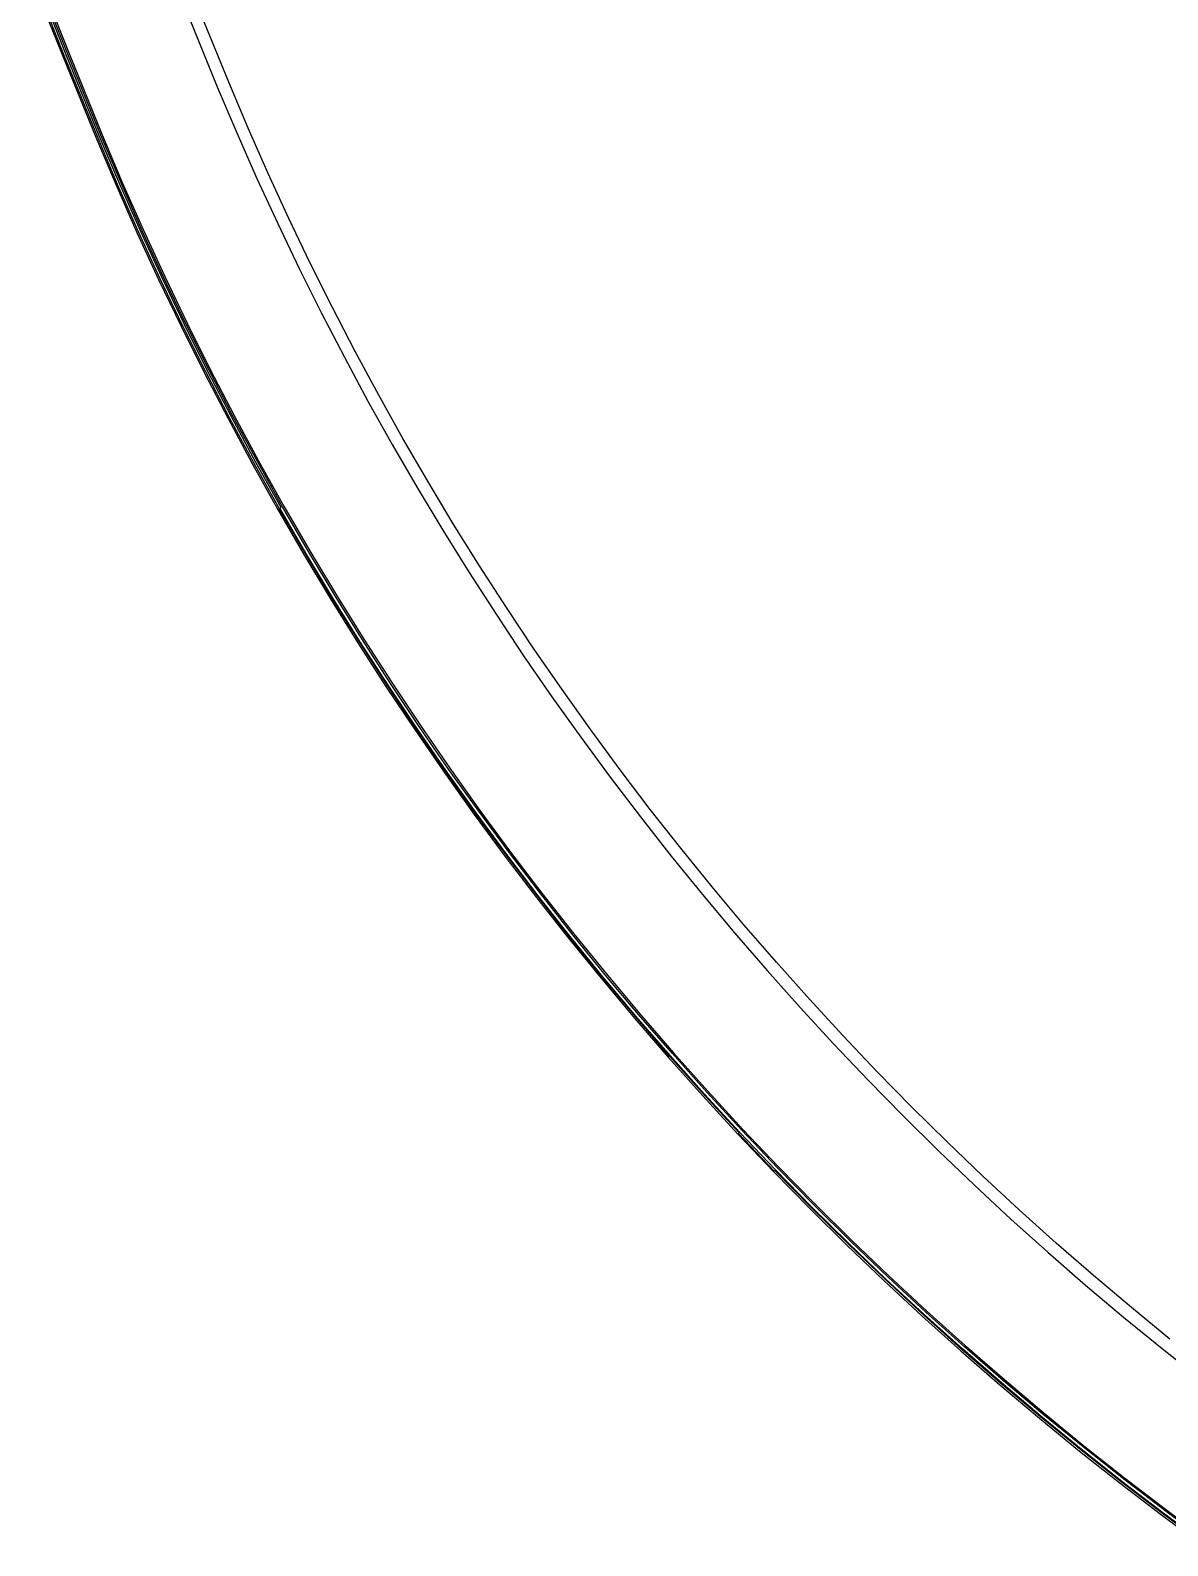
# Model space of a CAD drawing. Header units: millimetres. Extents: x 188.6 to 263.2, y 40.1 to 120.1.
# Drawn here: x 251.9413 to 252.0006, y 57.1333 to 57.2124 of the extents above; entities that cross this region are included whole.
import ezdxf

# ---------------------------------------------------------------- set-up
doc = ezdxf.new("R2010")
doc.units = ezdxf.units.MM
doc.layers.add('ARQ', color=8, linetype='Continuous')

# ---------------------------------------------------------------- blocks, each defined once
blk = doc.blocks.new('arq-3pav')
at = {"layer": 'ARQ'}
for p, q in [((46.932863, 16.95849), (46.934553, 16.954235)), ((46.934636, 16.954269), (46.932946, 16.958523)), ((46.934738, 16.954309), (46.933048, 16.958563)), ((46.934819, 16.954342), (46.93313, 16.958595)), ((46.933196, 16.958621), (46.934885, 16.954369)), ((46.943217, 16.952878), (46.94152, 16.957039)), ((46.940923, 16.956799), (46.942623, 16.952631)), ((46.934553, 16.954235), (46.936282, 16.949997)), ((46.936364, 16.950031), (46.934636, 16.954269)), ((46.936465, 16.950073), (46.934738, 16.954309)), ((46.936546, 16.950106), (46.934819, 16.954342)), ((46.934885, 16.954369), (46.936612, 16.950134)), ((46.944231, 16.950483), (46.943217, 16.952878)), ((46.942623, 16.952631), (46.94364, 16.950228)), ((46.945275, 16.948114), (46.944231, 16.950483)), ((46.936282, 16.949997), (46.937337, 16.947505)), ((46.937419, 16.94754), (46.936364, 16.950031)), ((46.937519, 16.947583), (46.936465, 16.950073)), ((46.937599, 16.947618), (46.936546, 16.950106)), ((46.936612, 16.950134), (46.937665, 16.947646)), ((46.94364, 16.950228), (46.944689, 16.94785)), ((46.946357, 16.945765), (46.945275, 16.948114)), ((46.937337, 16.947505), (46.938428, 16.945029)), ((46.938509, 16.945066), (46.937419, 16.94754)), ((46.938609, 16.945111), (46.937519, 16.947583)), ((46.938689, 16.945147), (46.937599, 16.947618)), ((46.937665, 16.947646), (46.938754, 16.945176)), ((46.944689, 16.94785), (46.945774, 16.945491)), ((46.947477, 16.943429), (46.946357, 16.945765)), ((46.938428, 16.945029), (46.939559, 16.942571)), ((46.93964, 16.942609), (46.938509, 16.945066)), ((46.939739, 16.942656), (46.938609, 16.945111)), ((46.939818, 16.942693), (46.938689, 16.945147)), ((46.938754, 16.945176), (46.939883, 16.942723)), ((46.945774, 16.945491), (46.946898, 16.943147)), ((46.94863, 16.941114), (46.947477, 16.943429)), ((46.939559, 16.942571), (46.940729, 16.940132)), ((46.940809, 16.940171), (46.93964, 16.942609)), ((46.940907, 16.940219), (46.939739, 16.942656)), ((46.940986, 16.940257), (46.939818, 16.942693)), ((46.939883, 16.942723), (46.94105, 16.940289)), ((46.946898, 16.943147), (46.948056, 16.940822)), ((46.949821, 16.938818), (46.94863, 16.941114)), ((46.942112, 16.9378), (46.940907, 16.940219)), ((46.94219, 16.93784), (46.940986, 16.940257)), ((46.94105, 16.940289), (46.942254, 16.937872)), ((46.948056, 16.940822), (46.949252, 16.938517)), ((46.940729, 16.940132), (46.941935, 16.93771)), ((46.942015, 16.937751), (46.940809, 16.940171)), ((46.951049, 16.936537), (46.949821, 16.938818)), ((46.943434, 16.935442), (46.94219, 16.93784)), ((46.942254, 16.937872), (46.943497, 16.935475)), ((46.949252, 16.938517), (46.950485, 16.936227)), ((46.941935, 16.93771), (46.943181, 16.935308)), ((46.94326, 16.93535), (46.942015, 16.937751)), ((46.943357, 16.935401), (46.942112, 16.9378)), ((46.95231, 16.934278), (46.951049, 16.936537)), ((46.943497, 16.935475), (46.944777, 16.933098)), ((46.950485, 16.936227), (46.951751, 16.93396)), ((46.943181, 16.935308), (46.944464, 16.932926)), ((46.944542, 16.932969), (46.94326, 16.93535)), ((46.944638, 16.933021), (46.943357, 16.935401)), ((46.944715, 16.933063), (46.943434, 16.935442)), ((46.951751, 16.93396), (46.953055, 16.931711)), ((46.953609, 16.932038), (46.95231, 16.934278)), ((46.944777, 16.933098), (46.946094, 16.930741)), ((46.944464, 16.932926), (46.945783, 16.930564)), ((46.94586, 16.930608), (46.944542, 16.932969)), ((46.945955, 16.930662), (46.944638, 16.933021)), ((46.946031, 16.930705), (46.944715, 16.933063)), ((46.953055, 16.931711), (46.954391, 16.929484)), ((46.95494, 16.92982), (46.953609, 16.932038)), ((46.947386, 16.928368), (46.946031, 16.930705)), ((46.946094, 16.930741), (46.947448, 16.928404)), ((46.945783, 16.930564), (46.94714, 16.928223)), ((46.947217, 16.928268), (46.94586, 16.930608)), ((46.945893, 16.930627), (46.945955, 16.930662)), ((46.947249, 16.928287), (46.945893, 16.930627)), ((46.954391, 16.929484), (46.955763, 16.927278)), ((46.956307, 16.927623), (46.95494, 16.92982)), ((46.948776, 16.926053), (46.947386, 16.928368)), ((46.947448, 16.928404), (46.948837, 16.92609)), ((46.94714, 16.928223), (46.948531, 16.925903)), ((46.948608, 16.92595), (46.947217, 16.928268)), ((46.94864, 16.92597), (46.947249, 16.928287)), ((46.957708, 16.925446), (46.956307, 16.927623)), ((46.955763, 16.927278), (46.95717, 16.925094)), ((46.950069, 16.923674), (46.94864, 16.92597)), ((46.950203, 16.923759), (46.948776, 16.926053)), ((46.948837, 16.92609), (46.950263, 16.923797)), ((46.948531, 16.925903), (46.949961, 16.923606)), ((46.950037, 16.923654), (46.948608, 16.92595)), ((46.959142, 16.923295), (46.957708, 16.925446)), ((46.95717, 16.925094), (46.958609, 16.922934)), ((46.949961, 16.923606), (46.951425, 16.921331)), ((46.9515, 16.92138), (46.950037, 16.923654)), ((46.951532, 16.921401), (46.950069, 16.923674)), ((46.951665, 16.921488), (46.950203, 16.923759)), ((46.950263, 16.923797), (46.951725, 16.921527)), ((46.958609, 16.922934), (46.960086, 16.920793)), ((46.960613, 16.921162), (46.959142, 16.923295)), ((46.951425, 16.921331), (46.952926, 16.91908)), ((46.953, 16.91913), (46.9515, 16.92138)), ((46.953031, 16.919151), (46.951532, 16.921401)), ((46.953163, 16.91924), (46.951665, 16.921488)), ((46.951725, 16.921527), (46.953222, 16.919281)), ((46.960086, 16.920793), (46.961592, 16.918677)), ((46.962114, 16.919054), (46.960613, 16.921162)), ((46.952926, 16.91908), (46.954463, 16.916852)), ((46.954536, 16.916903), (46.953, 16.91913)), ((46.954567, 16.916925), (46.953031, 16.919151)), ((46.954697, 16.917016), (46.953163, 16.91924)), ((46.953222, 16.919281), (46.954755, 16.917057)), ((46.963649, 16.916971), (46.962114, 16.919054)), ((46.961592, 16.918677), (46.963134, 16.916585)), ((46.954463, 16.916852), (46.956032, 16.914648)), ((46.956104, 16.914701), (46.954536, 16.916903)), ((46.956135, 16.914723), (46.954567, 16.916925)), ((46.956263, 16.914816), (46.954697, 16.917016)), ((46.954755, 16.917057), (46.956321, 16.914858)), ((46.963134, 16.916585), (46.964707, 16.914517)), ((46.965216, 16.91491), (46.963649, 16.916971)), ((46.966815, 16.912876), (46.965216, 16.91491)), ((46.956032, 16.914648), (46.957637, 16.91247)), ((46.957709, 16.912524), (46.956104, 16.914701)), ((46.957739, 16.912546), (46.956135, 16.914723)), ((46.957866, 16.912641), (46.956263, 16.914816)), ((46.956321, 16.914858), (46.957923, 16.912684)), ((46.964707, 16.914517), (46.966312, 16.912474)), ((46.959345, 16.910371), (46.957709, 16.912524)), ((46.959375, 16.910394), (46.957739, 16.912546)), ((46.959501, 16.910492), (46.957866, 16.912641)), ((46.957923, 16.912684), (46.959557, 16.910535)), ((46.968445, 16.910867), (46.966815, 16.912876)), ((46.957637, 16.91247), (46.959274, 16.910317)), ((46.966312, 16.912474), (46.967948, 16.910457)), ((46.959274, 16.910317), (46.960946, 16.908189)), ((46.961016, 16.908245), (46.959345, 16.910371)), ((46.961046, 16.908269), (46.959375, 16.910394)), ((46.96117, 16.908368), (46.959501, 16.910492)), ((46.959557, 16.910535), (46.961226, 16.908412)), ((46.967948, 16.910457), (46.969617, 16.908467)), ((46.970107, 16.908884), (46.968445, 16.910867)), ((46.971802, 16.906925), (46.970107, 16.908884)), ((46.960946, 16.908189), (46.962651, 16.906089)), ((46.962719, 16.906145), (46.961016, 16.908245)), ((46.962749, 16.906169), (46.961046, 16.908269)), ((46.962871, 16.906271), (46.96117, 16.908368)), ((46.961226, 16.908412), (46.962926, 16.906316)), ((46.969617, 16.908467), (46.971318, 16.9065)), ((46.964607, 16.9042), (46.962871, 16.906271)), ((46.962926, 16.906316), (46.964661, 16.904247)), ((46.971318, 16.9065), (46.973048, 16.904562)), ((46.973525, 16.904994), (46.971802, 16.906925)), ((46.962651, 16.906089), (46.964389, 16.904015)), ((46.964457, 16.904073), (46.962719, 16.906145)), ((46.964486, 16.904097), (46.962749, 16.906169)), ((46.975278, 16.903091), (46.973525, 16.904994)), ((46.964389, 16.904015), (46.96616, 16.901968)), ((46.966227, 16.902027), (46.964457, 16.904073)), ((46.966255, 16.902052), (46.964486, 16.904097)), ((46.966375, 16.902157), (46.964607, 16.9042)), ((46.964661, 16.904247), (46.966428, 16.902204)), ((46.973048, 16.904562), (46.974808, 16.902651)), ((46.977062, 16.901214), (46.975278, 16.903091)), ((46.974808, 16.902651), (46.976598, 16.900767)), ((46.96616, 16.901968), (46.967961, 16.89995)), ((46.968027, 16.90001), (46.966227, 16.902027)), ((46.968055, 16.900035), (46.966255, 16.902052)), ((46.968173, 16.900142), (46.966375, 16.902157)), ((46.966428, 16.902204), (46.968226, 16.90019)), ((46.976598, 16.900767), (46.978415, 16.898913)), ((46.978871, 16.899368), (46.977062, 16.901214)), ((46.967961, 16.89995), (46.969794, 16.89796)), ((46.969859, 16.898021), (46.968027, 16.90001)), ((46.969887, 16.898046), (46.968055, 16.900035)), ((46.970003, 16.898155), (46.968173, 16.900142)), ((46.968226, 16.90019), (46.970055, 16.898204)), ((46.980714, 16.897548), (46.978871, 16.899368)), ((46.978415, 16.898913), (46.980265, 16.897087)), ((46.969823, 16.897987), (46.969794, 16.89796)), ((46.969794, 16.89796), (46.971657, 16.895998)), ((46.969823, 16.897987), (46.969859, 16.898021)), ((46.971686, 16.896026), (46.969823, 16.897987)), ((46.969859, 16.898021), (46.969887, 16.898046)), ((46.971749, 16.896087), (46.969887, 16.898046)), ((46.971863, 16.896197), (46.970003, 16.898155)), ((46.970055, 16.898204), (46.971915, 16.896247)), ((46.982582, 16.895758), (46.980714, 16.897548)), ((46.980265, 16.897087), (46.98214, 16.895289)), ((46.971657, 16.895998), (46.973551, 16.894067)), ((46.971722, 16.896061), (46.971686, 16.896026)), ((46.973614, 16.89413), (46.971722, 16.896061)), ((46.973641, 16.894156), (46.971749, 16.896087)), ((46.973754, 16.894269), (46.971863, 16.896197)), ((46.971915, 16.896247), (46.973804, 16.894319)), ((46.98214, 16.895289), (46.984045, 16.893522)), ((46.98448, 16.893998), (46.982582, 16.895758)), ((46.973804, 16.894319), (46.975727, 16.892421)), ((46.973551, 16.894067), (46.975477, 16.892165)), ((46.975539, 16.892229), (46.973614, 16.89413)), ((46.975566, 16.892256), (46.973641, 16.894156)), ((46.975677, 16.89237), (46.973754, 16.894269)), ((46.984045, 16.893522), (46.985976, 16.891785)), ((46.986403, 16.892267), (46.98448, 16.893998)), ((46.975477, 16.892165), (46.977429, 16.890294)), ((46.977491, 16.890359), (46.975539, 16.892229)), ((46.977516, 16.890386), (46.975566, 16.892256)), ((46.977626, 16.890502), (46.975677, 16.89237)), ((46.975727, 16.892421), (46.977675, 16.890554)), ((46.988355, 16.890567), (46.986403, 16.892267)), ((46.985976, 16.891785), (46.987935, 16.890078)), ((46.979474, 16.888519), (46.977491, 16.890359)), ((46.979499, 16.888547), (46.977516, 16.890386)), ((46.979607, 16.888664), (46.977626, 16.890502)), ((46.977675, 16.890554), (46.979655, 16.888717)), ((46.990332, 16.888897), (46.988355, 16.890567)), ((46.977429, 16.890294), (46.979414, 16.888453)), ((46.987935, 16.890078), (46.98992, 16.888402)), ((46.992337, 16.887258), (46.990332, 16.888897)), ((46.979414, 16.888453), (46.981424, 16.886644)), ((46.981484, 16.886711), (46.979474, 16.888519)), ((46.981509, 16.886739), (46.979499, 16.888547)), ((46.981614, 16.886858), (46.979607, 16.888664)), ((46.979655, 16.888717), (46.981661, 16.886911)), ((46.98992, 16.888402), (46.991933, 16.886756)), ((46.981424, 16.886644), (46.983465, 16.884866)), ((46.983523, 16.884934), (46.981484, 16.886711)), ((46.983548, 16.884962), (46.981509, 16.886739)), ((46.983651, 16.885083), (46.981614, 16.886858)), ((46.981661, 16.886911), (46.983698, 16.885137)), ((46.991933, 16.886756), (46.993968, 16.885143)), ((46.983465, 16.884866), (46.985532, 16.883121)), ((46.985589, 16.883189), (46.983523, 16.884934)), ((46.985613, 16.883218), (46.983548, 16.884962)), ((46.985715, 16.883341), (46.983651, 16.885083)), ((46.983698, 16.885137), (46.985761, 16.883396)), ((46.987807, 16.88163), (46.985715, 16.883341)), ((46.985761, 16.883396), (46.987851, 16.881686)), ((46.985532, 16.883121), (46.987627, 16.881408)), ((46.987683, 16.881477), (46.985589, 16.883189)), ((46.987707, 16.881507), (46.985613, 16.883218)), ((46.987851, 16.881686), (46.989966, 16.88001)), ((46.987627, 16.881408), (46.989746, 16.879728)), ((46.989801, 16.879798), (46.987683, 16.881477)), ((46.989825, 16.879828), (46.987707, 16.881507)), ((46.989922, 16.879953), (46.987807, 16.88163)), ((46.989746, 16.879728), (46.991894, 16.878081)), ((46.991948, 16.878153), (46.989801, 16.879798)), ((46.99197, 16.878183), (46.989825, 16.879828)), ((46.992066, 16.87831), (46.989922, 16.879953)), ((46.989966, 16.88001), (46.992109, 16.878367)), ((46.991894, 16.878081), (46.994067, 16.876469)), ((46.99412, 16.876541), (46.991948, 16.878153)), ((46.994142, 16.876571), (46.99197, 16.878183)), ((46.994236, 16.8767), (46.992066, 16.87831)), ((46.992109, 16.878367), (46.994278, 16.876757))]:
    blk.add_line(p, q, dxfattribs=at)

msp = doc.modelspace()

# ---------------------------------------------------------------- block references
msp.add_blockref('arq-3pav', (205.008424, 40.256821))

doc.saveas('drawing.dxf')
